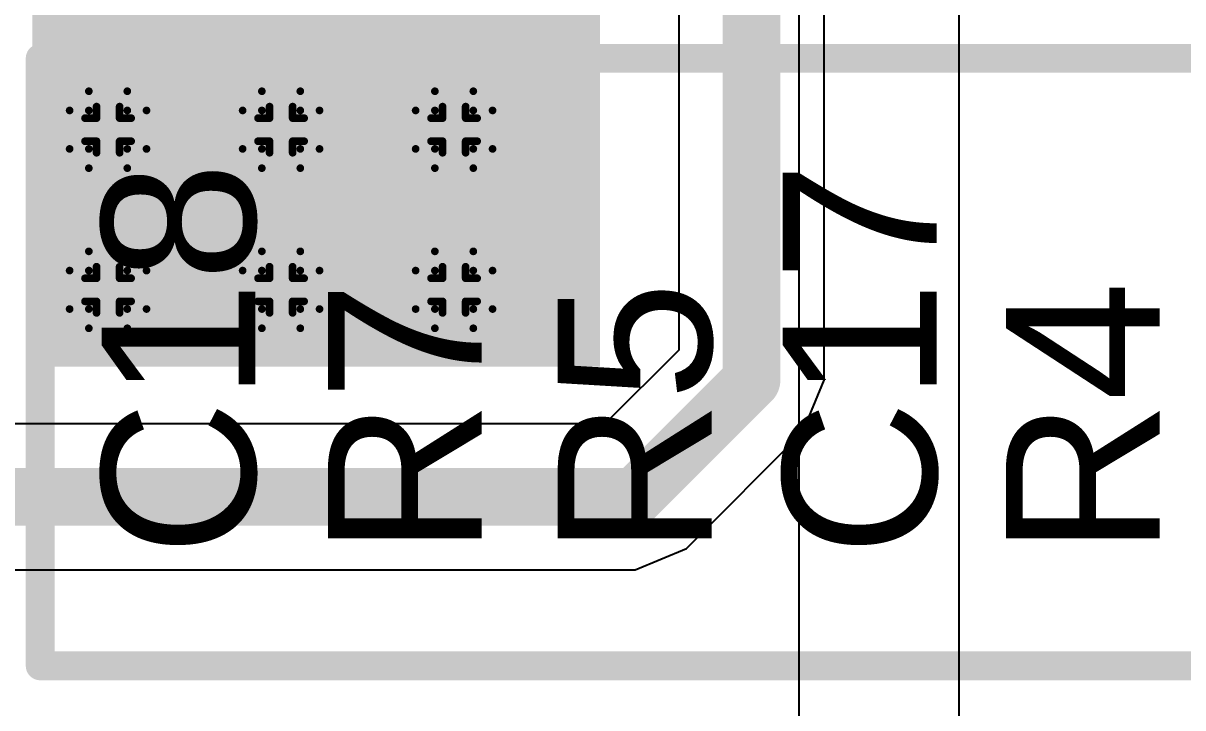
# Model space of a CAD drawing. Header units: inches. Extents: x -4 to 5258, y -4 to 5281.
# Drawn here: x 43.94 to 51.6, y 3.53 to 8.06 of the extents above; entities that cross this region are included whole.
import ezdxf

# ---------------------------------------------------------------- set-up
doc = ezdxf.new("R2010")
doc.units = ezdxf.units.IN
for name, color, linetype in [('Bottom Layer', 5, 'Continuous'), ('Drill Drawing', 1, 'Continuous'), ('Layer 1', 16, 'Continuous'), ('Layer 2', 76, 'Continuous'), ('Top Layer', 1, 'Continuous'), ('Top Overlay', 2, 'Continuous'), ('Via Holes', 16, 'Continuous')]:
    doc.layers.add(name, color=color, linetype=linetype)
doc.styles.add('Arial', font='', dxfattribs={"height": 0.2})
doc.styles.get('Arial').set_extended_font_data('Arial')

msp = doc.modelspace()

# ---------------------------------------------------------------- hatches: boundary and pattern name
at = {"layer": 'Bottom Layer'}
h = msp.add_hatch(color=5, dxfattribs=at)
edge = h.paths.add_edge_path()
edge.add_arc((44.5003, 7.3528), 0.3, 0, 360)
h = msp.add_hatch(color=5, dxfattribs=at)
edge = h.paths.add_edge_path()
edge.add_arc((45.6433, 7.3528), 0.3, 0, 360)
h = msp.add_hatch(color=5, dxfattribs=at)
edge = h.paths.add_edge_path()
edge.add_arc((46.7863, 7.3528), 0.3, 0, 360)
h = msp.add_hatch(color=5, dxfattribs=at)
edge = h.paths.add_edge_path()
edge.add_arc((44.5003, 6.2952), 0.3, 0, 360)
h = msp.add_hatch(color=5, dxfattribs=at)
edge = h.paths.add_edge_path()
edge.add_arc((45.6433, 6.2952), 0.3, 0, 360)
h = msp.add_hatch(color=5, dxfattribs=at)
edge = h.paths.add_edge_path()
edge.add_arc((46.7863, 6.2952), 0.3, 0, 360)
at = {"layer": 'Layer 1'}
h = msp.add_hatch(color=16, dxfattribs=at)
edge = h.paths.add_edge_path()
edge.add_arc((44.5003, 7.3528), 0.3, 0, 360)
h = msp.add_hatch(color=16, dxfattribs=at)
edge = h.paths.add_edge_path()
edge.add_arc((45.6433, 7.3528), 0.3, 0, 360)
h = msp.add_hatch(color=16, dxfattribs=at)
edge = h.paths.add_edge_path()
edge.add_arc((46.7863, 7.3528), 0.3, 0, 360)
h = msp.add_hatch(color=16, dxfattribs=at)
edge = h.paths.add_edge_path()
edge.add_arc((44.5003, 6.2952), 0.3, 0, 360)
h = msp.add_hatch(color=16, dxfattribs=at)
edge = h.paths.add_edge_path()
edge.add_arc((45.6433, 6.2952), 0.3, 0, 360)
h = msp.add_hatch(color=16, dxfattribs=at)
edge = h.paths.add_edge_path()
edge.add_arc((46.7863, 6.2952), 0.3, 0, 360)
at = {"layer": 'Layer 2'}
h = msp.add_hatch(color=76, dxfattribs=at)
edge = h.paths.add_edge_path()
edge.add_arc((44.5003, 7.3528), 0.3, 0, 360)
h = msp.add_hatch(color=76, dxfattribs=at)
edge = h.paths.add_edge_path()
edge.add_arc((45.6433, 7.3528), 0.3, 0, 360)
h = msp.add_hatch(color=76, dxfattribs=at)
edge = h.paths.add_edge_path()
edge.add_arc((46.7863, 7.3528), 0.3, 0, 360)
h = msp.add_hatch(color=76, dxfattribs=at)
edge = h.paths.add_edge_path()
edge.add_arc((44.5003, 6.2952), 0.3, 0, 360)
h = msp.add_hatch(color=76, dxfattribs=at)
edge = h.paths.add_edge_path()
edge.add_arc((45.6433, 6.2952), 0.3, 0, 360)
h = msp.add_hatch(color=76, dxfattribs=at)
edge = h.paths.add_edge_path()
edge.add_arc((46.7863, 6.2952), 0.3, 0, 360)
at = {"layer": 'Top Layer'}
msp.add_hatch(color=1, dxfattribs=at).paths.add_polyline_path([(43.9996, 5.7872), (47.7494, 5.7872), (47.7494, 10.1624), (43.9996, 10.1624)])
h = msp.add_hatch(color=1, dxfattribs=at)
edge = h.paths.add_edge_path()
edge.add_arc((44.5003, 7.3528), 0.3, 0, 360)
h = msp.add_hatch(color=1, dxfattribs=at)
edge = h.paths.add_edge_path()
edge.add_arc((45.6433, 7.3528), 0.3, 0, 360)
h = msp.add_hatch(color=1, dxfattribs=at)
edge = h.paths.add_edge_path()
edge.add_arc((46.7863, 7.3528), 0.3, 0, 360)
h = msp.add_hatch(color=1, dxfattribs=at)
edge = h.paths.add_edge_path()
edge.add_arc((44.5003, 6.2952), 0.3, 0, 360)
h = msp.add_hatch(color=1, dxfattribs=at)
edge = h.paths.add_edge_path()
edge.add_arc((45.6433, 6.2952), 0.3, 0, 360)
h = msp.add_hatch(color=1, dxfattribs=at)
edge = h.paths.add_edge_path()
edge.add_arc((46.7863, 6.2952), 0.3, 0, 360)
at = {"layer": 'Via Holes'}
h = msp.add_hatch(color=7, dxfattribs=at)
edge = h.paths.add_edge_path()
edge.add_arc((44.5003, 7.3528), 0.15, 0, 360)
h = msp.add_hatch(color=7, dxfattribs=at)
edge = h.paths.add_edge_path()
edge.add_arc((45.6433, 7.3528), 0.15, 0, 360)
h = msp.add_hatch(color=7, dxfattribs=at)
edge = h.paths.add_edge_path()
edge.add_arc((46.7863, 7.3528), 0.15, 0, 360)
h = msp.add_hatch(color=7, dxfattribs=at)
edge = h.paths.add_edge_path()
edge.add_arc((44.5003, 6.2952), 0.15, 0, 360)
h = msp.add_hatch(color=7, dxfattribs=at)
edge = h.paths.add_edge_path()
edge.add_arc((45.6433, 6.2952), 0.15, 0, 360)
h = msp.add_hatch(color=7, dxfattribs=at)
edge = h.paths.add_edge_path()
edge.add_arc((46.7863, 6.2952), 0.15, 0, 360)

# ---------------------------------------------------------------- linework, layer by layer
at = {"layer": 'Bottom Layer'}
for p, q in [((49.0631, 19.4577), (49.0631, -3.4203)), ((50.1226, -3.4203), (50.1226, 18.8233))]:
    msp.add_line(p, q, dxfattribs=at)
at = {"layer": 'Drill Drawing'}
for points in [[(44.3733, 7.4798, 0.0508, 0.0508, 0), (44.3733, 7.6068, 0.0508, 0.0508, 0)], [(44.3733, 7.6068, 0.0508, 0.0508, 0), (44.6273, 7.6068, 0.0508, 0.0508, 0)], [(44.6273, 7.4798, 0.0508, 0.0508, 0), (44.6273, 7.6068, 0.0508, 0.0508, 0)], [(45.5163, 7.4798, 0.0508, 0.0508, 0), (45.5163, 7.6068, 0.0508, 0.0508, 0)], [(45.5163, 7.6068, 0.0508, 0.0508, 0), (45.7703, 7.6068, 0.0508, 0.0508, 0)], [(45.7703, 7.4798, 0.0508, 0.0508, 0), (45.7703, 7.6068, 0.0508, 0.0508, 0)], [(46.6593, 7.4798, 0.0508, 0.0508, 0), (46.6593, 7.6068, 0.0508, 0.0508, 0)], [(46.6593, 7.6068, 0.0508, 0.0508, 0), (46.9133, 7.6068, 0.0508, 0.0508, 0)], [(46.9133, 7.4798, 0.0508, 0.0508, 0), (46.9133, 7.6068, 0.0508, 0.0508, 0)], [(44.4241, 7.429, 0.0508, 0.0508, 0), (44.4241, 7.5052, 0.0508, 0.0508, 0)], [(44.4241, 7.5052, 0.0508, 0.0508, 0), (44.5765, 7.5052, 0.0508, 0.0508, 0)], [(44.5765, 7.429, 0.0508, 0.0508, 0), (44.5765, 7.5052, 0.0508, 0.0508, 0)], [(45.5671, 7.429, 0.0508, 0.0508, 0), (45.5671, 7.5052, 0.0508, 0.0508, 0)], [(45.5671, 7.5052, 0.0508, 0.0508, 0), (45.7195, 7.5052, 0.0508, 0.0508, 0)], [(45.7195, 7.429, 0.0508, 0.0508, 0), (45.7195, 7.5052, 0.0508, 0.0508, 0)], [(46.7101, 7.429, 0.0508, 0.0508, 0), (46.7101, 7.5052, 0.0508, 0.0508, 0)], [(46.7101, 7.5052, 0.0508, 0.0508, 0), (46.8625, 7.5052, 0.0508, 0.0508, 0)], [(46.8625, 7.429, 0.0508, 0.0508, 0), (46.8625, 7.5052, 0.0508, 0.0508, 0)], [(44.2463, 7.2258, 0.0508, 0.0508, 0), (44.2463, 7.4798, 0.0508, 0.0508, 0)], [(44.2463, 7.4798, 0.0508, 0.0508, 0), (44.3733, 7.4798, 0.0508, 0.0508, 0)], [(44.3479, 7.2766, 0.0508, 0.0508, 0), (44.3479, 7.429, 0.0508, 0.0508, 0)], [(44.3479, 7.429, 0.0508, 0.0508, 0), (44.4241, 7.429, 0.0508, 0.0508, 0)], [(44.5765, 7.429, 0.0508, 0.0508, 0), (44.6527, 7.429, 0.0508, 0.0508, 0)], [(44.6273, 7.4798, 0.0508, 0.0508, 0), (44.7543, 7.4798, 0.0508, 0.0508, 0)], [(44.6527, 7.2766, 0.0508, 0.0508, 0), (44.6527, 7.429, 0.0508, 0.0508, 0)], [(44.7543, 7.2258, 0.0508, 0.0508, 0), (44.7543, 7.4798, 0.0508, 0.0508, 0)], [(45.3893, 7.2258, 0.0508, 0.0508, 0), (45.3893, 7.4798, 0.0508, 0.0508, 0)], [(45.3893, 7.4798, 0.0508, 0.0508, 0), (45.5163, 7.4798, 0.0508, 0.0508, 0)], [(45.4909, 7.2766, 0.0508, 0.0508, 0), (45.4909, 7.429, 0.0508, 0.0508, 0)], [(45.4909, 7.429, 0.0508, 0.0508, 0), (45.5671, 7.429, 0.0508, 0.0508, 0)], [(45.7195, 7.429, 0.0508, 0.0508, 0), (45.7957, 7.429, 0.0508, 0.0508, 0)], [(45.7703, 7.4798, 0.0508, 0.0508, 0), (45.8973, 7.4798, 0.0508, 0.0508, 0)], [(45.7957, 7.2766, 0.0508, 0.0508, 0), (45.7957, 7.429, 0.0508, 0.0508, 0)], [(45.8973, 7.2258, 0.0508, 0.0508, 0), (45.8973, 7.4798, 0.0508, 0.0508, 0)], [(46.5323, 7.2258, 0.0508, 0.0508, 0), (46.5323, 7.4798, 0.0508, 0.0508, 0)], [(46.5323, 7.4798, 0.0508, 0.0508, 0), (46.6593, 7.4798, 0.0508, 0.0508, 0)], [(46.6339, 7.2766, 0.0508, 0.0508, 0), (46.6339, 7.429, 0.0508, 0.0508, 0)], [(46.6339, 7.429, 0.0508, 0.0508, 0), (46.7101, 7.429, 0.0508, 0.0508, 0)], [(46.8625, 7.429, 0.0508, 0.0508, 0), (46.9387, 7.429, 0.0508, 0.0508, 0)], [(46.9133, 7.4798, 0.0508, 0.0508, 0), (47.0403, 7.4798, 0.0508, 0.0508, 0)], [(46.9387, 7.2766, 0.0508, 0.0508, 0), (46.9387, 7.429, 0.0508, 0.0508, 0)], [(47.0403, 7.2258, 0.0508, 0.0508, 0), (47.0403, 7.4798, 0.0508, 0.0508, 0)], [(44.3479, 7.2766, 0.0508, 0.0508, 0), (44.4241, 7.2766, 0.0508, 0.0508, 0)], [(44.4241, 7.2004, 0.0508, 0.0508, 0), (44.4241, 7.2766, 0.0508, 0.0508, 0)], [(44.5765, 7.2766, 0.0508, 0.0508, 0), (44.6527, 7.2766, 0.0508, 0.0508, 0)], [(44.5765, 7.2004, 0.0508, 0.0508, 0), (44.5765, 7.2766, 0.0508, 0.0508, 0)], [(45.4909, 7.2766, 0.0508, 0.0508, 0), (45.5671, 7.2766, 0.0508, 0.0508, 0)], [(45.5671, 7.2004, 0.0508, 0.0508, 0), (45.5671, 7.2766, 0.0508, 0.0508, 0)], [(45.7195, 7.2766, 0.0508, 0.0508, 0), (45.7957, 7.2766, 0.0508, 0.0508, 0)], [(45.7195, 7.2004, 0.0508, 0.0508, 0), (45.7195, 7.2766, 0.0508, 0.0508, 0)], [(46.6339, 7.2766, 0.0508, 0.0508, 0), (46.7101, 7.2766, 0.0508, 0.0508, 0)], [(46.7101, 7.2004, 0.0508, 0.0508, 0), (46.7101, 7.2766, 0.0508, 0.0508, 0)], [(46.8625, 7.2766, 0.0508, 0.0508, 0), (46.9387, 7.2766, 0.0508, 0.0508, 0)], [(46.8625, 7.2004, 0.0508, 0.0508, 0), (46.8625, 7.2766, 0.0508, 0.0508, 0)], [(44.2463, 7.2258, 0.0508, 0.0508, 0), (44.3733, 7.2258, 0.0508, 0.0508, 0)], [(44.3733, 7.0988, 0.0508, 0.0508, 0), (44.3733, 7.2258, 0.0508, 0.0508, 0)], [(44.4241, 7.2004, 0.0508, 0.0508, 0), (44.5765, 7.2004, 0.0508, 0.0508, 0)], [(44.6273, 7.2258, 0.0508, 0.0508, 0), (44.7543, 7.2258, 0.0508, 0.0508, 0)], [(44.6273, 7.0988, 0.0508, 0.0508, 0), (44.6273, 7.2258, 0.0508, 0.0508, 0)], [(45.3893, 7.2258, 0.0508, 0.0508, 0), (45.5163, 7.2258, 0.0508, 0.0508, 0)], [(45.5163, 7.0988, 0.0508, 0.0508, 0), (45.5163, 7.2258, 0.0508, 0.0508, 0)], [(45.5671, 7.2004, 0.0508, 0.0508, 0), (45.7195, 7.2004, 0.0508, 0.0508, 0)], [(45.7703, 7.2258, 0.0508, 0.0508, 0), (45.8973, 7.2258, 0.0508, 0.0508, 0)], [(45.7703, 7.0988, 0.0508, 0.0508, 0), (45.7703, 7.2258, 0.0508, 0.0508, 0)], [(46.5323, 7.2258, 0.0508, 0.0508, 0), (46.6593, 7.2258, 0.0508, 0.0508, 0)], [(46.6593, 7.0988, 0.0508, 0.0508, 0), (46.6593, 7.2258, 0.0508, 0.0508, 0)], [(46.7101, 7.2004, 0.0508, 0.0508, 0), (46.8625, 7.2004, 0.0508, 0.0508, 0)], [(46.9133, 7.2258, 0.0508, 0.0508, 0), (47.0403, 7.2258, 0.0508, 0.0508, 0)], [(46.9133, 7.0988, 0.0508, 0.0508, 0), (46.9133, 7.2258, 0.0508, 0.0508, 0)], [(44.3733, 7.0988, 0.0508, 0.0508, 0), (44.6273, 7.0988, 0.0508, 0.0508, 0)], [(45.5163, 7.0988, 0.0508, 0.0508, 0), (45.7703, 7.0988, 0.0508, 0.0508, 0)], [(46.6593, 7.0988, 0.0508, 0.0508, 0), (46.9133, 7.0988, 0.0508, 0.0508, 0)], [(44.3733, 6.4222, 0.0508, 0.0508, 0), (44.3733, 6.5492, 0.0508, 0.0508, 0)], [(44.3733, 6.5492, 0.0508, 0.0508, 0), (44.6273, 6.5492, 0.0508, 0.0508, 0)], [(44.6273, 6.4222, 0.0508, 0.0508, 0), (44.6273, 6.5492, 0.0508, 0.0508, 0)], [(45.5163, 6.4222, 0.0508, 0.0508, 0), (45.5163, 6.5492, 0.0508, 0.0508, 0)], [(45.5163, 6.5492, 0.0508, 0.0508, 0), (45.7703, 6.5492, 0.0508, 0.0508, 0)], [(45.7703, 6.4222, 0.0508, 0.0508, 0), (45.7703, 6.5492, 0.0508, 0.0508, 0)], [(46.6593, 6.4222, 0.0508, 0.0508, 0), (46.6593, 6.5492, 0.0508, 0.0508, 0)], [(46.6593, 6.5492, 0.0508, 0.0508, 0), (46.9133, 6.5492, 0.0508, 0.0508, 0)], [(46.9133, 6.4222, 0.0508, 0.0508, 0), (46.9133, 6.5492, 0.0508, 0.0508, 0)], [(44.2463, 6.1682, 0.0508, 0.0508, 0), (44.2463, 6.4222, 0.0508, 0.0508, 0)], [(44.2463, 6.4222, 0.0508, 0.0508, 0), (44.3733, 6.4222, 0.0508, 0.0508, 0)], [(44.4241, 6.3714, 0.0508, 0.0508, 0), (44.4241, 6.4476, 0.0508, 0.0508, 0)], [(44.4241, 6.4476, 0.0508, 0.0508, 0), (44.5765, 6.4476, 0.0508, 0.0508, 0)], [(44.5765, 6.3714, 0.0508, 0.0508, 0), (44.5765, 6.4476, 0.0508, 0.0508, 0)], [(44.6273, 6.4222, 0.0508, 0.0508, 0), (44.7543, 6.4222, 0.0508, 0.0508, 0)], [(44.7543, 6.1682, 0.0508, 0.0508, 0), (44.7543, 6.4222, 0.0508, 0.0508, 0)], [(45.3893, 6.1682, 0.0508, 0.0508, 0), (45.3893, 6.4222, 0.0508, 0.0508, 0)], [(45.3893, 6.4222, 0.0508, 0.0508, 0), (45.5163, 6.4222, 0.0508, 0.0508, 0)], [(45.5671, 6.3714, 0.0508, 0.0508, 0), (45.5671, 6.4476, 0.0508, 0.0508, 0)], [(45.5671, 6.4476, 0.0508, 0.0508, 0), (45.7195, 6.4476, 0.0508, 0.0508, 0)], [(45.7195, 6.3714, 0.0508, 0.0508, 0), (45.7195, 6.4476, 0.0508, 0.0508, 0)], [(45.7703, 6.4222, 0.0508, 0.0508, 0), (45.8973, 6.4222, 0.0508, 0.0508, 0)], [(45.8973, 6.1682, 0.0508, 0.0508, 0), (45.8973, 6.4222, 0.0508, 0.0508, 0)], [(46.5323, 6.1682, 0.0508, 0.0508, 0), (46.5323, 6.4222, 0.0508, 0.0508, 0)], [(46.5323, 6.4222, 0.0508, 0.0508, 0), (46.6593, 6.4222, 0.0508, 0.0508, 0)], [(46.7101, 6.3714, 0.0508, 0.0508, 0), (46.7101, 6.4476, 0.0508, 0.0508, 0)], [(46.7101, 6.4476, 0.0508, 0.0508, 0), (46.8625, 6.4476, 0.0508, 0.0508, 0)], [(46.8625, 6.3714, 0.0508, 0.0508, 0), (46.8625, 6.4476, 0.0508, 0.0508, 0)], [(46.9133, 6.4222, 0.0508, 0.0508, 0), (47.0403, 6.4222, 0.0508, 0.0508, 0)], [(47.0403, 6.1682, 0.0508, 0.0508, 0), (47.0403, 6.4222, 0.0508, 0.0508, 0)], [(44.3479, 6.219, 0.0508, 0.0508, 0), (44.3479, 6.3714, 0.0508, 0.0508, 0)], [(44.3479, 6.3714, 0.0508, 0.0508, 0), (44.4241, 6.3714, 0.0508, 0.0508, 0)], [(44.5765, 6.3714, 0.0508, 0.0508, 0), (44.6527, 6.3714, 0.0508, 0.0508, 0)], [(44.6527, 6.219, 0.0508, 0.0508, 0), (44.6527, 6.3714, 0.0508, 0.0508, 0)], [(45.4909, 6.219, 0.0508, 0.0508, 0), (45.4909, 6.3714, 0.0508, 0.0508, 0)], [(45.4909, 6.3714, 0.0508, 0.0508, 0), (45.5671, 6.3714, 0.0508, 0.0508, 0)], [(45.7195, 6.3714, 0.0508, 0.0508, 0), (45.7957, 6.3714, 0.0508, 0.0508, 0)], [(45.7957, 6.219, 0.0508, 0.0508, 0), (45.7957, 6.3714, 0.0508, 0.0508, 0)], [(46.6339, 6.219, 0.0508, 0.0508, 0), (46.6339, 6.3714, 0.0508, 0.0508, 0)], [(46.6339, 6.3714, 0.0508, 0.0508, 0), (46.7101, 6.3714, 0.0508, 0.0508, 0)], [(46.8625, 6.3714, 0.0508, 0.0508, 0), (46.9387, 6.3714, 0.0508, 0.0508, 0)], [(46.9387, 6.219, 0.0508, 0.0508, 0), (46.9387, 6.3714, 0.0508, 0.0508, 0)], [(44.3479, 6.219, 0.0508, 0.0508, 0), (44.4241, 6.219, 0.0508, 0.0508, 0)], [(44.4241, 6.1428, 0.0508, 0.0508, 0), (44.4241, 6.219, 0.0508, 0.0508, 0)], [(44.5765, 6.219, 0.0508, 0.0508, 0), (44.6527, 6.219, 0.0508, 0.0508, 0)], [(44.5765, 6.1428, 0.0508, 0.0508, 0), (44.5765, 6.219, 0.0508, 0.0508, 0)], [(45.4909, 6.219, 0.0508, 0.0508, 0), (45.5671, 6.219, 0.0508, 0.0508, 0)], [(45.5671, 6.1428, 0.0508, 0.0508, 0), (45.5671, 6.219, 0.0508, 0.0508, 0)], [(45.7195, 6.219, 0.0508, 0.0508, 0), (45.7957, 6.219, 0.0508, 0.0508, 0)], [(45.7195, 6.1428, 0.0508, 0.0508, 0), (45.7195, 6.219, 0.0508, 0.0508, 0)], [(46.6339, 6.219, 0.0508, 0.0508, 0), (46.7101, 6.219, 0.0508, 0.0508, 0)], [(46.7101, 6.1428, 0.0508, 0.0508, 0), (46.7101, 6.219, 0.0508, 0.0508, 0)], [(46.8625, 6.219, 0.0508, 0.0508, 0), (46.9387, 6.219, 0.0508, 0.0508, 0)], [(46.8625, 6.1428, 0.0508, 0.0508, 0), (46.8625, 6.219, 0.0508, 0.0508, 0)], [(44.2463, 6.1682, 0.0508, 0.0508, 0), (44.3733, 6.1682, 0.0508, 0.0508, 0)], [(44.3733, 6.0412, 0.0508, 0.0508, 0), (44.3733, 6.1682, 0.0508, 0.0508, 0)], [(44.4241, 6.1428, 0.0508, 0.0508, 0), (44.5765, 6.1428, 0.0508, 0.0508, 0)], [(44.6273, 6.1682, 0.0508, 0.0508, 0), (44.7543, 6.1682, 0.0508, 0.0508, 0)], [(44.6273, 6.0412, 0.0508, 0.0508, 0), (44.6273, 6.1682, 0.0508, 0.0508, 0)], [(45.3893, 6.1682, 0.0508, 0.0508, 0), (45.5163, 6.1682, 0.0508, 0.0508, 0)], [(45.5163, 6.0412, 0.0508, 0.0508, 0), (45.5163, 6.1682, 0.0508, 0.0508, 0)], [(45.5671, 6.1428, 0.0508, 0.0508, 0), (45.7195, 6.1428, 0.0508, 0.0508, 0)], [(45.7703, 6.1682, 0.0508, 0.0508, 0), (45.8973, 6.1682, 0.0508, 0.0508, 0)], [(45.7703, 6.0412, 0.0508, 0.0508, 0), (45.7703, 6.1682, 0.0508, 0.0508, 0)], [(46.5323, 6.1682, 0.0508, 0.0508, 0), (46.6593, 6.1682, 0.0508, 0.0508, 0)], [(46.6593, 6.0412, 0.0508, 0.0508, 0), (46.6593, 6.1682, 0.0508, 0.0508, 0)], [(46.7101, 6.1428, 0.0508, 0.0508, 0), (46.8625, 6.1428, 0.0508, 0.0508, 0)], [(46.9133, 6.1682, 0.0508, 0.0508, 0), (47.0403, 6.1682, 0.0508, 0.0508, 0)], [(46.9133, 6.0412, 0.0508, 0.0508, 0), (46.9133, 6.1682, 0.0508, 0.0508, 0)], [(44.3733, 6.0412, 0.0508, 0.0508, 0), (44.6273, 6.0412, 0.0508, 0.0508, 0)], [(45.5163, 6.0412, 0.0508, 0.0508, 0), (45.7703, 6.0412, 0.0508, 0.0508, 0)], [(46.6593, 6.0412, 0.0508, 0.0508, 0), (46.9133, 6.0412, 0.0508, 0.0508, 0)]]:
    msp.add_lwpolyline(points, format="xyseb", dxfattribs=at)
for points in [[(44.3606, 7.6068, 0.0254, 0.0254, 1), (44.386, 7.6068, 0.0254, 0.0254, 1)], [(44.3606, 7.6068, 0.0254, 0.0254, 1), (44.386, 7.6068, 0.0254, 0.0254, 1)], [(44.6146, 7.6068, 0.0254, 0.0254, 1), (44.64, 7.6068, 0.0254, 0.0254, 1)], [(44.6146, 7.6068, 0.0254, 0.0254, 1), (44.64, 7.6068, 0.0254, 0.0254, 1)], [(45.5036, 7.6068, 0.0254, 0.0254, 1), (45.529, 7.6068, 0.0254, 0.0254, 1)], [(45.5036, 7.6068, 0.0254, 0.0254, 1), (45.529, 7.6068, 0.0254, 0.0254, 1)], [(45.7576, 7.6068, 0.0254, 0.0254, 1), (45.783, 7.6068, 0.0254, 0.0254, 1)], [(45.7576, 7.6068, 0.0254, 0.0254, 1), (45.783, 7.6068, 0.0254, 0.0254, 1)], [(46.6466, 7.6068, 0.0254, 0.0254, 1), (46.672, 7.6068, 0.0254, 0.0254, 1)], [(46.6466, 7.6068, 0.0254, 0.0254, 1), (46.672, 7.6068, 0.0254, 0.0254, 1)], [(46.9006, 7.6068, 0.0254, 0.0254, 1), (46.926, 7.6068, 0.0254, 0.0254, 1)], [(46.9006, 7.6068, 0.0254, 0.0254, 1), (46.926, 7.6068, 0.0254, 0.0254, 1)], [(44.4114, 7.5052, 0.0254, 0.0254, 1), (44.4368, 7.5052, 0.0254, 0.0254, 1)], [(44.4114, 7.5052, 0.0254, 0.0254, 1), (44.4368, 7.5052, 0.0254, 0.0254, 1)], [(44.5638, 7.5052, 0.0254, 0.0254, 1), (44.5892, 7.5052, 0.0254, 0.0254, 1)], [(44.5638, 7.5052, 0.0254, 0.0254, 1), (44.5892, 7.5052, 0.0254, 0.0254, 1)], [(45.5544, 7.5052, 0.0254, 0.0254, 1), (45.5798, 7.5052, 0.0254, 0.0254, 1)], [(45.5544, 7.5052, 0.0254, 0.0254, 1), (45.5798, 7.5052, 0.0254, 0.0254, 1)], [(45.7068, 7.5052, 0.0254, 0.0254, 1), (45.7322, 7.5052, 0.0254, 0.0254, 1)], [(45.7068, 7.5052, 0.0254, 0.0254, 1), (45.7322, 7.5052, 0.0254, 0.0254, 1)], [(46.6974, 7.5052, 0.0254, 0.0254, 1), (46.7228, 7.5052, 0.0254, 0.0254, 1)], [(46.6974, 7.5052, 0.0254, 0.0254, 1), (46.7228, 7.5052, 0.0254, 0.0254, 1)], [(46.8498, 7.5052, 0.0254, 0.0254, 1), (46.8752, 7.5052, 0.0254, 0.0254, 1)], [(46.8498, 7.5052, 0.0254, 0.0254, 1), (46.8752, 7.5052, 0.0254, 0.0254, 1)], [(44.2336, 7.4798, 0.0254, 0.0254, 1), (44.259, 7.4798, 0.0254, 0.0254, 1)], [(44.2336, 7.4798, 0.0254, 0.0254, 1), (44.259, 7.4798, 0.0254, 0.0254, 1)], [(44.3352, 7.429, 0.0254, 0.0254, 1), (44.3606, 7.429, 0.0254, 0.0254, 1)], [(44.3352, 7.429, 0.0254, 0.0254, 1), (44.3606, 7.429, 0.0254, 0.0254, 1)], [(44.3606, 7.4798, 0.0254, 0.0254, 1), (44.386, 7.4798, 0.0254, 0.0254, 1)], [(44.3606, 7.4798, 0.0254, 0.0254, 1), (44.386, 7.4798, 0.0254, 0.0254, 1)], [(44.4114, 7.429, 0.0254, 0.0254, 1), (44.4368, 7.429, 0.0254, 0.0254, 1)], [(44.4114, 7.429, 0.0254, 0.0254, 1), (44.4368, 7.429, 0.0254, 0.0254, 1)], [(44.5638, 7.429, 0.0254, 0.0254, 1), (44.5892, 7.429, 0.0254, 0.0254, 1)], [(44.5638, 7.429, 0.0254, 0.0254, 1), (44.5892, 7.429, 0.0254, 0.0254, 1)], [(44.6146, 7.4798, 0.0254, 0.0254, 1), (44.64, 7.4798, 0.0254, 0.0254, 1)], [(44.6146, 7.4798, 0.0254, 0.0254, 1), (44.64, 7.4798, 0.0254, 0.0254, 1)], [(44.64, 7.429, 0.0254, 0.0254, 1), (44.6654, 7.429, 0.0254, 0.0254, 1)], [(44.64, 7.429, 0.0254, 0.0254, 1), (44.6654, 7.429, 0.0254, 0.0254, 1)], [(44.7416, 7.4798, 0.0254, 0.0254, 1), (44.767, 7.4798, 0.0254, 0.0254, 1)], [(44.7416, 7.4798, 0.0254, 0.0254, 1), (44.767, 7.4798, 0.0254, 0.0254, 1)], [(45.3766, 7.4798, 0.0254, 0.0254, 1), (45.402, 7.4798, 0.0254, 0.0254, 1)], [(45.3766, 7.4798, 0.0254, 0.0254, 1), (45.402, 7.4798, 0.0254, 0.0254, 1)], [(45.4782, 7.429, 0.0254, 0.0254, 1), (45.5036, 7.429, 0.0254, 0.0254, 1)], [(45.4782, 7.429, 0.0254, 0.0254, 1), (45.5036, 7.429, 0.0254, 0.0254, 1)], [(45.5036, 7.4798, 0.0254, 0.0254, 1), (45.529, 7.4798, 0.0254, 0.0254, 1)], [(45.5036, 7.4798, 0.0254, 0.0254, 1), (45.529, 7.4798, 0.0254, 0.0254, 1)], [(45.5544, 7.429, 0.0254, 0.0254, 1), (45.5798, 7.429, 0.0254, 0.0254, 1)], [(45.5544, 7.429, 0.0254, 0.0254, 1), (45.5798, 7.429, 0.0254, 0.0254, 1)], [(45.7068, 7.429, 0.0254, 0.0254, 1), (45.7322, 7.429, 0.0254, 0.0254, 1)], [(45.7068, 7.429, 0.0254, 0.0254, 1), (45.7322, 7.429, 0.0254, 0.0254, 1)], [(45.7576, 7.4798, 0.0254, 0.0254, 1), (45.783, 7.4798, 0.0254, 0.0254, 1)], [(45.7576, 7.4798, 0.0254, 0.0254, 1), (45.783, 7.4798, 0.0254, 0.0254, 1)], [(45.783, 7.429, 0.0254, 0.0254, 1), (45.8084, 7.429, 0.0254, 0.0254, 1)], [(45.783, 7.429, 0.0254, 0.0254, 1), (45.8084, 7.429, 0.0254, 0.0254, 1)], [(45.8846, 7.4798, 0.0254, 0.0254, 1), (45.91, 7.4798, 0.0254, 0.0254, 1)], [(45.8846, 7.4798, 0.0254, 0.0254, 1), (45.91, 7.4798, 0.0254, 0.0254, 1)], [(46.5196, 7.4798, 0.0254, 0.0254, 1), (46.545, 7.4798, 0.0254, 0.0254, 1)], [(46.5196, 7.4798, 0.0254, 0.0254, 1), (46.545, 7.4798, 0.0254, 0.0254, 1)], [(46.6212, 7.429, 0.0254, 0.0254, 1), (46.6466, 7.429, 0.0254, 0.0254, 1)], [(46.6212, 7.429, 0.0254, 0.0254, 1), (46.6466, 7.429, 0.0254, 0.0254, 1)], [(46.6466, 7.4798, 0.0254, 0.0254, 1), (46.672, 7.4798, 0.0254, 0.0254, 1)], [(46.6466, 7.4798, 0.0254, 0.0254, 1), (46.672, 7.4798, 0.0254, 0.0254, 1)], [(46.6974, 7.429, 0.0254, 0.0254, 1), (46.7228, 7.429, 0.0254, 0.0254, 1)], [(46.6974, 7.429, 0.0254, 0.0254, 1), (46.7228, 7.429, 0.0254, 0.0254, 1)], [(46.8498, 7.429, 0.0254, 0.0254, 1), (46.8752, 7.429, 0.0254, 0.0254, 1)], [(46.8498, 7.429, 0.0254, 0.0254, 1), (46.8752, 7.429, 0.0254, 0.0254, 1)], [(46.9006, 7.4798, 0.0254, 0.0254, 1), (46.926, 7.4798, 0.0254, 0.0254, 1)], [(46.9006, 7.4798, 0.0254, 0.0254, 1), (46.926, 7.4798, 0.0254, 0.0254, 1)], [(46.926, 7.429, 0.0254, 0.0254, 1), (46.9514, 7.429, 0.0254, 0.0254, 1)], [(46.926, 7.429, 0.0254, 0.0254, 1), (46.9514, 7.429, 0.0254, 0.0254, 1)], [(47.0276, 7.4798, 0.0254, 0.0254, 1), (47.053, 7.4798, 0.0254, 0.0254, 1)], [(47.0276, 7.4798, 0.0254, 0.0254, 1), (47.053, 7.4798, 0.0254, 0.0254, 1)], [(44.3352, 7.2766, 0.0254, 0.0254, 1), (44.3606, 7.2766, 0.0254, 0.0254, 1)], [(44.3352, 7.2766, 0.0254, 0.0254, 1), (44.3606, 7.2766, 0.0254, 0.0254, 1)], [(44.4114, 7.2766, 0.0254, 0.0254, 1), (44.4368, 7.2766, 0.0254, 0.0254, 1)], [(44.4114, 7.2766, 0.0254, 0.0254, 1), (44.4368, 7.2766, 0.0254, 0.0254, 1)], [(44.5638, 7.2766, 0.0254, 0.0254, 1), (44.5892, 7.2766, 0.0254, 0.0254, 1)], [(44.5638, 7.2766, 0.0254, 0.0254, 1), (44.5892, 7.2766, 0.0254, 0.0254, 1)], [(44.64, 7.2766, 0.0254, 0.0254, 1), (44.6654, 7.2766, 0.0254, 0.0254, 1)], [(44.64, 7.2766, 0.0254, 0.0254, 1), (44.6654, 7.2766, 0.0254, 0.0254, 1)], [(45.4782, 7.2766, 0.0254, 0.0254, 1), (45.5036, 7.2766, 0.0254, 0.0254, 1)], [(45.4782, 7.2766, 0.0254, 0.0254, 1), (45.5036, 7.2766, 0.0254, 0.0254, 1)], [(45.5544, 7.2766, 0.0254, 0.0254, 1), (45.5798, 7.2766, 0.0254, 0.0254, 1)], [(45.5544, 7.2766, 0.0254, 0.0254, 1), (45.5798, 7.2766, 0.0254, 0.0254, 1)], [(45.7068, 7.2766, 0.0254, 0.0254, 1), (45.7322, 7.2766, 0.0254, 0.0254, 1)], [(45.7068, 7.2766, 0.0254, 0.0254, 1), (45.7322, 7.2766, 0.0254, 0.0254, 1)], [(45.783, 7.2766, 0.0254, 0.0254, 1), (45.8084, 7.2766, 0.0254, 0.0254, 1)], [(45.783, 7.2766, 0.0254, 0.0254, 1), (45.8084, 7.2766, 0.0254, 0.0254, 1)], [(46.6212, 7.2766, 0.0254, 0.0254, 1), (46.6466, 7.2766, 0.0254, 0.0254, 1)], [(46.6212, 7.2766, 0.0254, 0.0254, 1), (46.6466, 7.2766, 0.0254, 0.0254, 1)], [(46.6974, 7.2766, 0.0254, 0.0254, 1), (46.7228, 7.2766, 0.0254, 0.0254, 1)], [(46.6974, 7.2766, 0.0254, 0.0254, 1), (46.7228, 7.2766, 0.0254, 0.0254, 1)], [(46.8498, 7.2766, 0.0254, 0.0254, 1), (46.8752, 7.2766, 0.0254, 0.0254, 1)], [(46.8498, 7.2766, 0.0254, 0.0254, 1), (46.8752, 7.2766, 0.0254, 0.0254, 1)], [(46.926, 7.2766, 0.0254, 0.0254, 1), (46.9514, 7.2766, 0.0254, 0.0254, 1)], [(46.926, 7.2766, 0.0254, 0.0254, 1), (46.9514, 7.2766, 0.0254, 0.0254, 1)], [(44.2336, 7.2258, 0.0254, 0.0254, 1), (44.259, 7.2258, 0.0254, 0.0254, 1)], [(44.2336, 7.2258, 0.0254, 0.0254, 1), (44.259, 7.2258, 0.0254, 0.0254, 1)], [(44.3606, 7.2258, 0.0254, 0.0254, 1), (44.386, 7.2258, 0.0254, 0.0254, 1)], [(44.3606, 7.2258, 0.0254, 0.0254, 1), (44.386, 7.2258, 0.0254, 0.0254, 1)], [(44.4114, 7.2004, 0.0254, 0.0254, 1), (44.4368, 7.2004, 0.0254, 0.0254, 1)], [(44.4114, 7.2004, 0.0254, 0.0254, 1), (44.4368, 7.2004, 0.0254, 0.0254, 1)], [(44.5638, 7.2004, 0.0254, 0.0254, 1), (44.5892, 7.2004, 0.0254, 0.0254, 1)], [(44.5638, 7.2004, 0.0254, 0.0254, 1), (44.5892, 7.2004, 0.0254, 0.0254, 1)], [(44.6146, 7.2258, 0.0254, 0.0254, 1), (44.64, 7.2258, 0.0254, 0.0254, 1)], [(44.6146, 7.2258, 0.0254, 0.0254, 1), (44.64, 7.2258, 0.0254, 0.0254, 1)], [(44.7416, 7.2258, 0.0254, 0.0254, 1), (44.767, 7.2258, 0.0254, 0.0254, 1)], [(44.7416, 7.2258, 0.0254, 0.0254, 1), (44.767, 7.2258, 0.0254, 0.0254, 1)], [(45.3766, 7.2258, 0.0254, 0.0254, 1), (45.402, 7.2258, 0.0254, 0.0254, 1)], [(45.3766, 7.2258, 0.0254, 0.0254, 1), (45.402, 7.2258, 0.0254, 0.0254, 1)], [(45.5036, 7.2258, 0.0254, 0.0254, 1), (45.529, 7.2258, 0.0254, 0.0254, 1)], [(45.5036, 7.2258, 0.0254, 0.0254, 1), (45.529, 7.2258, 0.0254, 0.0254, 1)], [(45.5544, 7.2004, 0.0254, 0.0254, 1), (45.5798, 7.2004, 0.0254, 0.0254, 1)], [(45.5544, 7.2004, 0.0254, 0.0254, 1), (45.5798, 7.2004, 0.0254, 0.0254, 1)], [(45.7068, 7.2004, 0.0254, 0.0254, 1), (45.7322, 7.2004, 0.0254, 0.0254, 1)], [(45.7068, 7.2004, 0.0254, 0.0254, 1), (45.7322, 7.2004, 0.0254, 0.0254, 1)], [(45.7576, 7.2258, 0.0254, 0.0254, 1), (45.783, 7.2258, 0.0254, 0.0254, 1)], [(45.7576, 7.2258, 0.0254, 0.0254, 1), (45.783, 7.2258, 0.0254, 0.0254, 1)], [(45.8846, 7.2258, 0.0254, 0.0254, 1), (45.91, 7.2258, 0.0254, 0.0254, 1)], [(45.8846, 7.2258, 0.0254, 0.0254, 1), (45.91, 7.2258, 0.0254, 0.0254, 1)], [(46.5196, 7.2258, 0.0254, 0.0254, 1), (46.545, 7.2258, 0.0254, 0.0254, 1)], [(46.5196, 7.2258, 0.0254, 0.0254, 1), (46.545, 7.2258, 0.0254, 0.0254, 1)], [(46.6466, 7.2258, 0.0254, 0.0254, 1), (46.672, 7.2258, 0.0254, 0.0254, 1)], [(46.6466, 7.2258, 0.0254, 0.0254, 1), (46.672, 7.2258, 0.0254, 0.0254, 1)], [(46.6974, 7.2004, 0.0254, 0.0254, 1), (46.7228, 7.2004, 0.0254, 0.0254, 1)], [(46.6974, 7.2004, 0.0254, 0.0254, 1), (46.7228, 7.2004, 0.0254, 0.0254, 1)], [(46.8498, 7.2004, 0.0254, 0.0254, 1), (46.8752, 7.2004, 0.0254, 0.0254, 1)], [(46.8498, 7.2004, 0.0254, 0.0254, 1), (46.8752, 7.2004, 0.0254, 0.0254, 1)], [(46.9006, 7.2258, 0.0254, 0.0254, 1), (46.926, 7.2258, 0.0254, 0.0254, 1)], [(46.9006, 7.2258, 0.0254, 0.0254, 1), (46.926, 7.2258, 0.0254, 0.0254, 1)], [(47.0276, 7.2258, 0.0254, 0.0254, 1), (47.053, 7.2258, 0.0254, 0.0254, 1)], [(47.0276, 7.2258, 0.0254, 0.0254, 1), (47.053, 7.2258, 0.0254, 0.0254, 1)], [(44.3606, 7.0988, 0.0254, 0.0254, 1), (44.386, 7.0988, 0.0254, 0.0254, 1)], [(44.3606, 7.0988, 0.0254, 0.0254, 1), (44.386, 7.0988, 0.0254, 0.0254, 1)], [(44.6146, 7.0988, 0.0254, 0.0254, 1), (44.64, 7.0988, 0.0254, 0.0254, 1)], [(44.6146, 7.0988, 0.0254, 0.0254, 1), (44.64, 7.0988, 0.0254, 0.0254, 1)], [(45.5036, 7.0988, 0.0254, 0.0254, 1), (45.529, 7.0988, 0.0254, 0.0254, 1)], [(45.5036, 7.0988, 0.0254, 0.0254, 1), (45.529, 7.0988, 0.0254, 0.0254, 1)], [(45.7576, 7.0988, 0.0254, 0.0254, 1), (45.783, 7.0988, 0.0254, 0.0254, 1)], [(45.7576, 7.0988, 0.0254, 0.0254, 1), (45.783, 7.0988, 0.0254, 0.0254, 1)], [(46.6466, 7.0988, 0.0254, 0.0254, 1), (46.672, 7.0988, 0.0254, 0.0254, 1)], [(46.6466, 7.0988, 0.0254, 0.0254, 1), (46.672, 7.0988, 0.0254, 0.0254, 1)], [(46.9006, 7.0988, 0.0254, 0.0254, 1), (46.926, 7.0988, 0.0254, 0.0254, 1)], [(46.9006, 7.0988, 0.0254, 0.0254, 1), (46.926, 7.0988, 0.0254, 0.0254, 1)], [(44.3606, 6.5492, 0.0254, 0.0254, 1), (44.386, 6.5492, 0.0254, 0.0254, 1)], [(44.3606, 6.5492, 0.0254, 0.0254, 1), (44.386, 6.5492, 0.0254, 0.0254, 1)], [(44.6146, 6.5492, 0.0254, 0.0254, 1), (44.64, 6.5492, 0.0254, 0.0254, 1)], [(44.6146, 6.5492, 0.0254, 0.0254, 1), (44.64, 6.5492, 0.0254, 0.0254, 1)], [(45.5036, 6.5492, 0.0254, 0.0254, 1), (45.529, 6.5492, 0.0254, 0.0254, 1)], [(45.5036, 6.5492, 0.0254, 0.0254, 1), (45.529, 6.5492, 0.0254, 0.0254, 1)], [(45.7576, 6.5492, 0.0254, 0.0254, 1), (45.783, 6.5492, 0.0254, 0.0254, 1)], [(45.7576, 6.5492, 0.0254, 0.0254, 1), (45.783, 6.5492, 0.0254, 0.0254, 1)], [(46.6466, 6.5492, 0.0254, 0.0254, 1), (46.672, 6.5492, 0.0254, 0.0254, 1)], [(46.6466, 6.5492, 0.0254, 0.0254, 1), (46.672, 6.5492, 0.0254, 0.0254, 1)], [(46.9006, 6.5492, 0.0254, 0.0254, 1), (46.926, 6.5492, 0.0254, 0.0254, 1)], [(46.9006, 6.5492, 0.0254, 0.0254, 1), (46.926, 6.5492, 0.0254, 0.0254, 1)], [(44.2336, 6.4222, 0.0254, 0.0254, 1), (44.259, 6.4222, 0.0254, 0.0254, 1)], [(44.2336, 6.4222, 0.0254, 0.0254, 1), (44.259, 6.4222, 0.0254, 0.0254, 1)], [(44.3606, 6.4222, 0.0254, 0.0254, 1), (44.386, 6.4222, 0.0254, 0.0254, 1)], [(44.3606, 6.4222, 0.0254, 0.0254, 1), (44.386, 6.4222, 0.0254, 0.0254, 1)], [(44.4114, 6.4476, 0.0254, 0.0254, 1), (44.4368, 6.4476, 0.0254, 0.0254, 1)], [(44.4114, 6.4476, 0.0254, 0.0254, 1), (44.4368, 6.4476, 0.0254, 0.0254, 1)], [(44.5638, 6.4476, 0.0254, 0.0254, 1), (44.5892, 6.4476, 0.0254, 0.0254, 1)], [(44.5638, 6.4476, 0.0254, 0.0254, 1), (44.5892, 6.4476, 0.0254, 0.0254, 1)], [(44.6146, 6.4222, 0.0254, 0.0254, 1), (44.64, 6.4222, 0.0254, 0.0254, 1)], [(44.6146, 6.4222, 0.0254, 0.0254, 1), (44.64, 6.4222, 0.0254, 0.0254, 1)], [(44.7416, 6.4222, 0.0254, 0.0254, 1), (44.767, 6.4222, 0.0254, 0.0254, 1)], [(44.7416, 6.4222, 0.0254, 0.0254, 1), (44.767, 6.4222, 0.0254, 0.0254, 1)], [(45.3766, 6.4222, 0.0254, 0.0254, 1), (45.402, 6.4222, 0.0254, 0.0254, 1)], [(45.3766, 6.4222, 0.0254, 0.0254, 1), (45.402, 6.4222, 0.0254, 0.0254, 1)], [(45.5036, 6.4222, 0.0254, 0.0254, 1), (45.529, 6.4222, 0.0254, 0.0254, 1)], [(45.5036, 6.4222, 0.0254, 0.0254, 1), (45.529, 6.4222, 0.0254, 0.0254, 1)], [(45.5544, 6.4476, 0.0254, 0.0254, 1), (45.5798, 6.4476, 0.0254, 0.0254, 1)], [(45.5544, 6.4476, 0.0254, 0.0254, 1), (45.5798, 6.4476, 0.0254, 0.0254, 1)], [(45.7068, 6.4476, 0.0254, 0.0254, 1), (45.7322, 6.4476, 0.0254, 0.0254, 1)], [(45.7068, 6.4476, 0.0254, 0.0254, 1), (45.7322, 6.4476, 0.0254, 0.0254, 1)], [(45.7576, 6.4222, 0.0254, 0.0254, 1), (45.783, 6.4222, 0.0254, 0.0254, 1)], [(45.7576, 6.4222, 0.0254, 0.0254, 1), (45.783, 6.4222, 0.0254, 0.0254, 1)], [(45.8846, 6.4222, 0.0254, 0.0254, 1), (45.91, 6.4222, 0.0254, 0.0254, 1)], [(45.8846, 6.4222, 0.0254, 0.0254, 1), (45.91, 6.4222, 0.0254, 0.0254, 1)], [(46.5196, 6.4222, 0.0254, 0.0254, 1), (46.545, 6.4222, 0.0254, 0.0254, 1)], [(46.5196, 6.4222, 0.0254, 0.0254, 1), (46.545, 6.4222, 0.0254, 0.0254, 1)], [(46.6466, 6.4222, 0.0254, 0.0254, 1), (46.672, 6.4222, 0.0254, 0.0254, 1)], [(46.6466, 6.4222, 0.0254, 0.0254, 1), (46.672, 6.4222, 0.0254, 0.0254, 1)], [(46.6974, 6.4476, 0.0254, 0.0254, 1), (46.7228, 6.4476, 0.0254, 0.0254, 1)], [(46.6974, 6.4476, 0.0254, 0.0254, 1), (46.7228, 6.4476, 0.0254, 0.0254, 1)], [(46.8498, 6.4476, 0.0254, 0.0254, 1), (46.8752, 6.4476, 0.0254, 0.0254, 1)], [(46.8498, 6.4476, 0.0254, 0.0254, 1), (46.8752, 6.4476, 0.0254, 0.0254, 1)], [(46.9006, 6.4222, 0.0254, 0.0254, 1), (46.926, 6.4222, 0.0254, 0.0254, 1)], [(46.9006, 6.4222, 0.0254, 0.0254, 1), (46.926, 6.4222, 0.0254, 0.0254, 1)], [(47.0276, 6.4222, 0.0254, 0.0254, 1), (47.053, 6.4222, 0.0254, 0.0254, 1)], [(47.0276, 6.4222, 0.0254, 0.0254, 1), (47.053, 6.4222, 0.0254, 0.0254, 1)], [(44.3352, 6.3714, 0.0254, 0.0254, 1), (44.3606, 6.3714, 0.0254, 0.0254, 1)], [(44.3352, 6.3714, 0.0254, 0.0254, 1), (44.3606, 6.3714, 0.0254, 0.0254, 1)], [(44.4114, 6.3714, 0.0254, 0.0254, 1), (44.4368, 6.3714, 0.0254, 0.0254, 1)], [(44.4114, 6.3714, 0.0254, 0.0254, 1), (44.4368, 6.3714, 0.0254, 0.0254, 1)], [(44.5638, 6.3714, 0.0254, 0.0254, 1), (44.5892, 6.3714, 0.0254, 0.0254, 1)], [(44.5638, 6.3714, 0.0254, 0.0254, 1), (44.5892, 6.3714, 0.0254, 0.0254, 1)], [(44.64, 6.3714, 0.0254, 0.0254, 1), (44.6654, 6.3714, 0.0254, 0.0254, 1)], [(44.64, 6.3714, 0.0254, 0.0254, 1), (44.6654, 6.3714, 0.0254, 0.0254, 1)], [(45.4782, 6.3714, 0.0254, 0.0254, 1), (45.5036, 6.3714, 0.0254, 0.0254, 1)], [(45.4782, 6.3714, 0.0254, 0.0254, 1), (45.5036, 6.3714, 0.0254, 0.0254, 1)], [(45.5544, 6.3714, 0.0254, 0.0254, 1), (45.5798, 6.3714, 0.0254, 0.0254, 1)], [(45.5544, 6.3714, 0.0254, 0.0254, 1), (45.5798, 6.3714, 0.0254, 0.0254, 1)], [(45.7068, 6.3714, 0.0254, 0.0254, 1), (45.7322, 6.3714, 0.0254, 0.0254, 1)], [(45.7068, 6.3714, 0.0254, 0.0254, 1), (45.7322, 6.3714, 0.0254, 0.0254, 1)], [(45.783, 6.3714, 0.0254, 0.0254, 1), (45.8084, 6.3714, 0.0254, 0.0254, 1)], [(45.783, 6.3714, 0.0254, 0.0254, 1), (45.8084, 6.3714, 0.0254, 0.0254, 1)], [(46.6212, 6.3714, 0.0254, 0.0254, 1), (46.6466, 6.3714, 0.0254, 0.0254, 1)], [(46.6212, 6.3714, 0.0254, 0.0254, 1), (46.6466, 6.3714, 0.0254, 0.0254, 1)], [(46.6974, 6.3714, 0.0254, 0.0254, 1), (46.7228, 6.3714, 0.0254, 0.0254, 1)], [(46.6974, 6.3714, 0.0254, 0.0254, 1), (46.7228, 6.3714, 0.0254, 0.0254, 1)], [(46.8498, 6.3714, 0.0254, 0.0254, 1), (46.8752, 6.3714, 0.0254, 0.0254, 1)], [(46.8498, 6.3714, 0.0254, 0.0254, 1), (46.8752, 6.3714, 0.0254, 0.0254, 1)], [(46.926, 6.3714, 0.0254, 0.0254, 1), (46.9514, 6.3714, 0.0254, 0.0254, 1)], [(46.926, 6.3714, 0.0254, 0.0254, 1), (46.9514, 6.3714, 0.0254, 0.0254, 1)], [(44.3352, 6.219, 0.0254, 0.0254, 1), (44.3606, 6.219, 0.0254, 0.0254, 1)], [(44.3352, 6.219, 0.0254, 0.0254, 1), (44.3606, 6.219, 0.0254, 0.0254, 1)], [(44.4114, 6.219, 0.0254, 0.0254, 1), (44.4368, 6.219, 0.0254, 0.0254, 1)], [(44.4114, 6.219, 0.0254, 0.0254, 1), (44.4368, 6.219, 0.0254, 0.0254, 1)], [(44.5638, 6.219, 0.0254, 0.0254, 1), (44.5892, 6.219, 0.0254, 0.0254, 1)], [(44.5638, 6.219, 0.0254, 0.0254, 1), (44.5892, 6.219, 0.0254, 0.0254, 1)], [(44.64, 6.219, 0.0254, 0.0254, 1), (44.6654, 6.219, 0.0254, 0.0254, 1)], [(44.64, 6.219, 0.0254, 0.0254, 1), (44.6654, 6.219, 0.0254, 0.0254, 1)], [(45.4782, 6.219, 0.0254, 0.0254, 1), (45.5036, 6.219, 0.0254, 0.0254, 1)], [(45.4782, 6.219, 0.0254, 0.0254, 1), (45.5036, 6.219, 0.0254, 0.0254, 1)], [(45.5544, 6.219, 0.0254, 0.0254, 1), (45.5798, 6.219, 0.0254, 0.0254, 1)], [(45.5544, 6.219, 0.0254, 0.0254, 1), (45.5798, 6.219, 0.0254, 0.0254, 1)], [(45.7068, 6.219, 0.0254, 0.0254, 1), (45.7322, 6.219, 0.0254, 0.0254, 1)], [(45.7068, 6.219, 0.0254, 0.0254, 1), (45.7322, 6.219, 0.0254, 0.0254, 1)], [(45.783, 6.219, 0.0254, 0.0254, 1), (45.8084, 6.219, 0.0254, 0.0254, 1)], [(45.783, 6.219, 0.0254, 0.0254, 1), (45.8084, 6.219, 0.0254, 0.0254, 1)], [(46.6212, 6.219, 0.0254, 0.0254, 1), (46.6466, 6.219, 0.0254, 0.0254, 1)], [(46.6212, 6.219, 0.0254, 0.0254, 1), (46.6466, 6.219, 0.0254, 0.0254, 1)], [(46.6974, 6.219, 0.0254, 0.0254, 1), (46.7228, 6.219, 0.0254, 0.0254, 1)], [(46.6974, 6.219, 0.0254, 0.0254, 1), (46.7228, 6.219, 0.0254, 0.0254, 1)], [(46.8498, 6.219, 0.0254, 0.0254, 1), (46.8752, 6.219, 0.0254, 0.0254, 1)], [(46.8498, 6.219, 0.0254, 0.0254, 1), (46.8752, 6.219, 0.0254, 0.0254, 1)], [(46.926, 6.219, 0.0254, 0.0254, 1), (46.9514, 6.219, 0.0254, 0.0254, 1)], [(46.926, 6.219, 0.0254, 0.0254, 1), (46.9514, 6.219, 0.0254, 0.0254, 1)], [(44.2336, 6.1682, 0.0254, 0.0254, 1), (44.259, 6.1682, 0.0254, 0.0254, 1)], [(44.2336, 6.1682, 0.0254, 0.0254, 1), (44.259, 6.1682, 0.0254, 0.0254, 1)], [(44.3606, 6.1682, 0.0254, 0.0254, 1), (44.386, 6.1682, 0.0254, 0.0254, 1)], [(44.3606, 6.1682, 0.0254, 0.0254, 1), (44.386, 6.1682, 0.0254, 0.0254, 1)], [(44.4114, 6.1428, 0.0254, 0.0254, 1), (44.4368, 6.1428, 0.0254, 0.0254, 1)], [(44.4114, 6.1428, 0.0254, 0.0254, 1), (44.4368, 6.1428, 0.0254, 0.0254, 1)], [(44.5638, 6.1428, 0.0254, 0.0254, 1), (44.5892, 6.1428, 0.0254, 0.0254, 1)], [(44.5638, 6.1428, 0.0254, 0.0254, 1), (44.5892, 6.1428, 0.0254, 0.0254, 1)], [(44.6146, 6.1682, 0.0254, 0.0254, 1), (44.64, 6.1682, 0.0254, 0.0254, 1)], [(44.6146, 6.1682, 0.0254, 0.0254, 1), (44.64, 6.1682, 0.0254, 0.0254, 1)], [(44.7416, 6.1682, 0.0254, 0.0254, 1), (44.767, 6.1682, 0.0254, 0.0254, 1)], [(44.7416, 6.1682, 0.0254, 0.0254, 1), (44.767, 6.1682, 0.0254, 0.0254, 1)], [(45.3766, 6.1682, 0.0254, 0.0254, 1), (45.402, 6.1682, 0.0254, 0.0254, 1)], [(45.3766, 6.1682, 0.0254, 0.0254, 1), (45.402, 6.1682, 0.0254, 0.0254, 1)], [(45.5036, 6.1682, 0.0254, 0.0254, 1), (45.529, 6.1682, 0.0254, 0.0254, 1)], [(45.5036, 6.1682, 0.0254, 0.0254, 1), (45.529, 6.1682, 0.0254, 0.0254, 1)], [(45.5544, 6.1428, 0.0254, 0.0254, 1), (45.5798, 6.1428, 0.0254, 0.0254, 1)], [(45.5544, 6.1428, 0.0254, 0.0254, 1), (45.5798, 6.1428, 0.0254, 0.0254, 1)], [(45.7068, 6.1428, 0.0254, 0.0254, 1), (45.7322, 6.1428, 0.0254, 0.0254, 1)], [(45.7068, 6.1428, 0.0254, 0.0254, 1), (45.7322, 6.1428, 0.0254, 0.0254, 1)], [(45.7576, 6.1682, 0.0254, 0.0254, 1), (45.783, 6.1682, 0.0254, 0.0254, 1)], [(45.7576, 6.1682, 0.0254, 0.0254, 1), (45.783, 6.1682, 0.0254, 0.0254, 1)], [(45.8846, 6.1682, 0.0254, 0.0254, 1), (45.91, 6.1682, 0.0254, 0.0254, 1)], [(45.8846, 6.1682, 0.0254, 0.0254, 1), (45.91, 6.1682, 0.0254, 0.0254, 1)], [(46.5196, 6.1682, 0.0254, 0.0254, 1), (46.545, 6.1682, 0.0254, 0.0254, 1)], [(46.5196, 6.1682, 0.0254, 0.0254, 1), (46.545, 6.1682, 0.0254, 0.0254, 1)], [(46.6466, 6.1682, 0.0254, 0.0254, 1), (46.672, 6.1682, 0.0254, 0.0254, 1)], [(46.6466, 6.1682, 0.0254, 0.0254, 1), (46.672, 6.1682, 0.0254, 0.0254, 1)], [(46.6974, 6.1428, 0.0254, 0.0254, 1), (46.7228, 6.1428, 0.0254, 0.0254, 1)], [(46.6974, 6.1428, 0.0254, 0.0254, 1), (46.7228, 6.1428, 0.0254, 0.0254, 1)], [(46.8498, 6.1428, 0.0254, 0.0254, 1), (46.8752, 6.1428, 0.0254, 0.0254, 1)], [(46.8498, 6.1428, 0.0254, 0.0254, 1), (46.8752, 6.1428, 0.0254, 0.0254, 1)], [(46.9006, 6.1682, 0.0254, 0.0254, 1), (46.926, 6.1682, 0.0254, 0.0254, 1)], [(46.9006, 6.1682, 0.0254, 0.0254, 1), (46.926, 6.1682, 0.0254, 0.0254, 1)], [(47.0276, 6.1682, 0.0254, 0.0254, 1), (47.053, 6.1682, 0.0254, 0.0254, 1)], [(47.0276, 6.1682, 0.0254, 0.0254, 1), (47.053, 6.1682, 0.0254, 0.0254, 1)], [(44.3606, 6.0412, 0.0254, 0.0254, 1), (44.386, 6.0412, 0.0254, 0.0254, 1)], [(44.3606, 6.0412, 0.0254, 0.0254, 1), (44.386, 6.0412, 0.0254, 0.0254, 1)], [(44.6146, 6.0412, 0.0254, 0.0254, 1), (44.64, 6.0412, 0.0254, 0.0254, 1)], [(44.6146, 6.0412, 0.0254, 0.0254, 1), (44.64, 6.0412, 0.0254, 0.0254, 1)], [(45.5036, 6.0412, 0.0254, 0.0254, 1), (45.529, 6.0412, 0.0254, 0.0254, 1)], [(45.5036, 6.0412, 0.0254, 0.0254, 1), (45.529, 6.0412, 0.0254, 0.0254, 1)], [(45.7576, 6.0412, 0.0254, 0.0254, 1), (45.783, 6.0412, 0.0254, 0.0254, 1)], [(45.7576, 6.0412, 0.0254, 0.0254, 1), (45.783, 6.0412, 0.0254, 0.0254, 1)], [(46.6466, 6.0412, 0.0254, 0.0254, 1), (46.672, 6.0412, 0.0254, 0.0254, 1)], [(46.6466, 6.0412, 0.0254, 0.0254, 1), (46.672, 6.0412, 0.0254, 0.0254, 1)], [(46.9006, 6.0412, 0.0254, 0.0254, 1), (46.926, 6.0412, 0.0254, 0.0254, 1)], [(46.9006, 6.0412, 0.0254, 0.0254, 1), (46.926, 6.0412, 0.0254, 0.0254, 1)]]:
    msp.add_lwpolyline(points, format="xyseb", close=True, dxfattribs=at)
at = {"layer": 'Top Layer'}
for p, q in [((48.2699, 10.606), (48.2699, 5.8967)), ((49.2321, 5.6974), (49.2321, 10.606)), ((48.2699, 5.8967), (47.7821, 5.409)), ((49.0912, 5.3572), (49.2321, 5.6974)), ((47.7821, 5.409), (43.3725, 5.409)), ((48.3216, 4.5876), (49.0912, 5.3572)), ((47.9814, 4.4467), (48.3216, 4.5876)), ((43.3725, 4.4467), (47.9814, 4.4467))]:
    msp.add_line(p, q, dxfattribs=at)
for points in [[(48.751, 5.6974, 0.381, 0.381, 0), (48.751, 11.7238, 0.381, 0.381, 0)], [(46.7863, 7.3528, 0.381, 0.381, 0), (46.7863, 8.8282, 0.381, 0.381, 0)], [(47.9814, 4.9278, 0.381, 0.381, 0), (48.751, 5.6974, 0.381, 0.381, 0)], [(42.7375, 4.9278, 0.381, 0.381, 0), (47.9814, 4.9278, 0.381, 0.381, 0)]]:
    msp.add_lwpolyline(points, format="xyseb", dxfattribs=at)
for points in [[(46.691, 7.3528, 0.1905, 0.1905, 1), (46.8815, 7.3528, 0.1905, 0.1905, 1)], [(48.6557, 5.6974, 0.1905, 0.1905, 1), (48.8462, 5.6974, 0.1905, 0.1905, 1)], [(48.6557, 5.6974, 0.1905, 0.1905, 1), (48.8462, 5.6974, 0.1905, 0.1905, 1)], [(47.8862, 4.9278, 0.1905, 0.1905, 1), (48.0767, 4.9278, 0.1905, 0.1905, 1)], [(47.8862, 4.9278, 0.1905, 0.1905, 1), (48.0767, 4.9278, 0.1905, 0.1905, 1)]]:
    msp.add_lwpolyline(points, format="xyseb", close=True, dxfattribs=at)
at = {"layer": 'Top Overlay'}
for points in [[(44.052, 7.8242, 0.1905, 0.1905, 0), (54.72, 7.8242, 0.1905, 0.1905, 0)], [(44.052, 3.8117, 0.1905, 0.1905, 0), (44.052, 7.8242, 0.1905, 0.1905, 0)], [(44.052, 3.8117, 0.1905, 0.1905, 0), (54.72, 3.8117, 0.1905, 0.1905, 0)]]:
    msp.add_lwpolyline(points, format="xyseb", dxfattribs=at)
for points in [[(44.0043, 7.8242, 0.0952, 0.0952, 1), (44.0996, 7.8242, 0.0952, 0.0952, 1)], [(44.0043, 7.8242, 0.0952, 0.0952, 1), (44.0996, 7.8242, 0.0952, 0.0952, 1)], [(44.0043, 3.8117, 0.0952, 0.0952, 1), (44.0996, 3.8117, 0.0952, 0.0952, 1)], [(44.0043, 3.8117, 0.0952, 0.0952, 1), (44.0996, 3.8117, 0.0952, 0.0952, 1)]]:
    msp.add_lwpolyline(points, format="xyseb", close=True, dxfattribs=at)

# ---------------------------------------------------------------- texts
at = {"layer": 'Top Overlay', "style": 'Arial'}
for s, p in [('C18', (45.4735, 4.5371)), ('C17', (49.9738, 4.5371)), ('R5', (48.4869, 4.5371)), ('R4', (51.448, 4.5371)), ('R7', (46.9687, 4.5371))]:
    msp.add_text(s, height=1.016, rotation=90, dxfattribs=at).set_placement(p)

doc.saveas('drawing.dxf')
